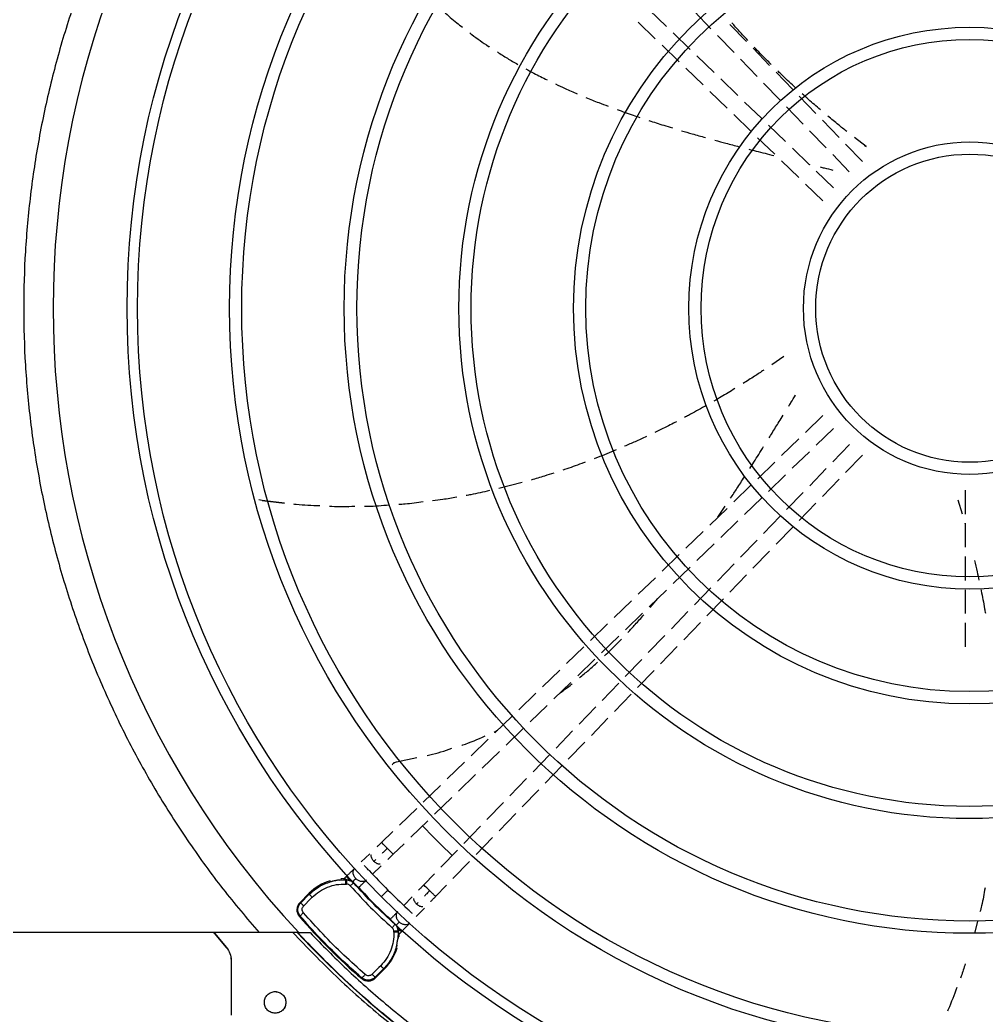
# Model space of a CAD drawing. Extents: x -24 to 296, y -58 to 147.
# Drawn here: x 45.68 to 57.15, y 28.69 to 40.51 of the extents above; entities that cross this region are included whole.
import ezdxf

# ---------------------------------------------------------------- set-up
doc = ezdxf.new("R2010")
doc.units = 0
doc.header["$MEASUREMENT"] = 0
doc.layers.get('0').update_dxf_attribs({"linetype": 'CONTINUOUS'})

msp = doc.modelspace()

# ---------------------------------------------------------------- linework, layer by layer
at = {"color": 7, "linetype": 'Continuous', "lineweight": 25}
for p, q in [((53.35606, 40.43046), (53.15152, 40.62822)), ((53.68789, 40.60745), (53.88538, 40.40319)), ((53.02049, 40.4811), (53.22433, 40.28401)), ((54.30741, 40.24991), (54.10958, 40.45451)), ((53.63914, 40.15674), (53.4355, 40.35364)), ((53.96225, 40.32369), (54.1594, 40.1198)), ((53.30441, 40.20658), (53.50867, 40.00907)), ((54.58188, 39.96605), (54.38408, 40.17062)), ((53.92162, 39.88361), (53.71788, 40.08061)), ((53.58725, 39.9331), (53.79197, 39.73515)), ((54.23559, 40.04099), (54.43313, 39.83669)), ((54.85598, 39.68256), (54.65831, 39.887)), ((54.20479, 39.60981), (54.00161, 39.80626)), ((54.50954, 39.75766), (54.70631, 39.55417)), ((53.87182, 39.65794), (54.07571, 39.4608)), ((55.13138, 39.39774), (54.93336, 39.60253)), ((54.48863, 39.33536), (54.28456, 39.53268)), ((54.78349, 39.47434), (54.98073, 39.27036)), ((54.15524, 39.3839), (54.36019, 39.18574)), ((54.77092, 39.06242), (54.56737, 39.25923)), ((55.40656, 39.11314), (55.20757, 39.31894)), ((54.43923, 39.10931), (54.64368, 38.91162)), ((55.05635, 39.19214), (55.25456, 38.98715)), ((55.72738, 39.00331), (55.58947, 39.10947)), ((55.68223, 38.82803), (55.4838, 39.03325)), ((55.70475, 39.02024), (55.7042, 39.02023)), ((55.72152, 39.00758), (55.72718, 39.00331)), ((55.72718, 39.00331), (55.72738, 39.00331)), ((55.0542, 38.78851), (54.85117, 38.98482)), ((55.33113, 38.90796), (55.52759, 38.70477)), ((54.72415, 38.83381), (54.92869, 38.63605)), ((55.04817, 38.79433), (55.05723, 38.79212)), ((55.33834, 38.51377), (55.13417, 38.71119)), ((55.00897, 38.55842), (55.2141, 38.36008)), ((54.74965, 36.51174), (54.60804, 36.41423)), ((54.88898, 36.05404), (54.88956, 36.05404)), ((55.21443, 35.80955), (55.00902, 35.61093)), ((55.13436, 35.4583), (55.33787, 35.65508)), ((54.92874, 35.53331), (54.7239, 35.33525)), ((55.52847, 35.46544), (55.33088, 35.26109)), ((54.85076, 35.18409), (55.05426, 35.38086)), ((55.4837, 35.13594), (55.68234, 35.34139)), ((54.64378, 35.25778), (54.43976, 35.06052)), ((54.56794, 34.91063), (54.77102, 35.10699)), ((55.25456, 35.18216), (55.05731, 34.97816)), ((51.64361, 35.01458), (51.36637, 34.94356)), ((54.35949, 34.9829), (54.15563, 34.78578)), ((55.20838, 34.8512), (55.40658, 35.05619)), ((54.98072, 34.89895), (54.78286, 34.69431)), ((56.90255, 34.92531), (56.90255, 34.64096)), ((48.55613, 34.80228), (48.51597, 34.81166)), ((48.55549, 34.80228), (48.51601, 34.81152)), ((48.55549, 34.80228), (48.82159, 34.76965)), ((48.55613, 34.80228), (48.55549, 34.80228)), ((48.82119, 34.771), (48.55613, 34.80228)), ((53.96827, 34.60463), (54.05517, 34.73441)), ((54.28465, 34.63672), (54.48809, 34.83342)), ((54.93276, 34.56615), (55.13138, 34.77157)), ((56.81713, 34.81192), (56.86778, 34.64199)), ((49.4706, 34.73028), (49.58046, 34.72788)), ((49.58045, 34.72734), (49.58113, 34.72734)), ((54.07569, 34.70849), (53.8718, 34.51135)), ((54.70687, 34.61573), (54.50945, 34.41154)), ((54.00172, 34.36314), (54.20528, 34.55998)), ((56.89899, 34.53163), (56.90255, 34.51886)), ((56.90255, 34.53151), (56.90255, 34.24742)), ((53.79216, 34.43435), (53.58706, 34.23603)), ((54.65855, 34.28255), (54.85641, 34.48719)), ((53.71804, 34.08885), (53.92242, 34.28647)), ((54.43288, 34.33236), (54.23521, 34.12791)), ((53.50867, 34.16023), (53.30439, 33.96271)), ((54.38381, 33.99841), (54.58138, 34.20275)), ((54.15859, 34.04867), (53.96219, 33.84555)), ((56.90255, 34.13791), (56.90255, 33.85439)), ((53.43551, 33.81567), (53.63928, 34.0127)), ((54.10946, 33.71467), (54.30662, 33.91858)), ((53.22497, 33.88592), (53.02095, 33.68865)), ((53.1521, 33.54165), (53.35564, 33.73845)), ((53.88516, 33.76588), (53.68783, 33.5618)), ((56.90255, 33.74371), (56.90255, 33.46005)), ((52.94083, 33.61118), (52.73747, 33.41455)), ((53.16224, 33.53105), (53.25443, 33.64058)), ((53.83548, 33.43131), (54.033, 33.6356)), ((52.86883, 33.26775), (53.0726, 33.46478)), ((53.61191, 33.48328), (53.41472, 33.27934)), ((52.65771, 33.33743), (52.45337, 33.13986)), ((53.56155, 33.14801), (53.75888, 33.35209)), ((56.90255, 33.34961), (56.90255, 33.06577)), ((53.33808, 33.20008), (53.1411, 32.99636)), ((52.58621, 32.99448), (52.79008, 33.1916)), ((52.3742, 33.0633), (52.17052, 32.86637)), ((53.2874, 32.86448), (53.48405, 33.06786)), ((52.30319, 32.72082), (52.507, 32.91789)), ((53.06348, 32.91608), (52.8667, 32.71257)), ((52.09096, 32.78944), (51.88654, 32.59179)), ((53.01306, 32.58075), (53.21048, 32.78493)), ((52.0199, 32.44691), (52.22333, 32.6436)), ((52.78985, 32.63309), (52.59313, 32.42963)), ((51.80761, 32.51547), (51.60407, 32.31866)), ((52.73946, 32.29778), (52.93649, 32.50155)), ((51.73689, 32.17326), (51.94089, 32.37051)), ((52.517, 32.3509), (52.31966, 32.1468)), ((51.52482, 32.24203), (51.32054, 32.04451)), ((52.46494, 32.01386), (52.66181, 32.21747)), ((51.31201, 32.05383), (51.35104, 32.074)), ((51.45344, 31.89919), (51.65719, 32.0962)), ((52.24248, 32.06698), (52.04609, 31.86387)), ((51.24093, 31.96754), (51.03756, 31.7709)), ((52.1916, 31.73117), (52.38876, 31.93508)), ((51.17073, 31.62584), (51.37448, 31.82284)), ((51.9697, 31.78487), (51.77256, 31.58098)), ((50.15167, 31.7001), (50.1522, 31.7001)), ((50.1522, 31.7001), (50.39185, 31.74978)), ((50.95822, 31.69418), (50.75431, 31.49702)), ((50.88703, 31.35153), (51.09153, 31.54926)), ((51.91677, 31.44693), (52.11466, 31.65159)), ((51.69573, 31.50152), (51.49875, 31.29779)), ((50.67485, 31.42019), (50.47036, 31.22247)), ((51.64381, 31.16462), (51.84048, 31.36803)), ((50.60476, 31.0786), (50.8081, 31.27521)), ((51.42205, 31.21847), (51.22529, 31.01497)), ((50.39192, 31.14662), (50.1871, 30.94858)), ((51.36913, 30.88054), (51.56716, 31.08535)), ((50.32182, 30.80502), (50.52505, 31.00152)), ((50.10867, 30.87275), (49.97506, 30.74356)), ((51.14856, 30.93562), (50.95108, 30.73138)), ((50.1119, 30.60204), (50.24168, 30.72753)), ((51.09596, 30.59802), (51.29251, 30.8013)), ((49.8356, 30.60902), (49.73425, 30.51143)), ((50.87492, 30.65261), (50.67701, 30.44793)), ((50.82234, 30.31504), (51.01922, 30.51865)), ((49.8671, 30.36608), (49.96953, 30.46471)), ((50.6013, 30.36962), (50.47497, 30.23897)), ((49.47175, 30.29695), (49.55203, 30.29984)), ((49.55554, 30.33909), (49.52376, 30.30837)), ((49.55044, 30.24965), (49.55988, 30.24934)), ((49.55203, 30.29984), (49.55208, 30.30568)), ((49.56132, 30.29954), (49.55203, 30.29984)), ((49.55208, 30.30568), (49.56133, 30.30499)), ((49.56133, 30.30499), (49.56132, 30.29954)), ((49.56132, 30.29954), (49.60645, 30.28896)), ((49.56133, 30.30499), (49.59569, 30.29768)), ((49.64556, 30.26418), (49.63264, 30.27652)), ((49.64554, 30.26011), (49.64556, 30.26418)), ((49.00381, 30.02744), (49.1154, 30.13903)), ((49.1157, 30.12719), (49.01544, 30.02701)), ((49.1154, 30.13903), (49.11569, 30.12719)), ((50.61644, 30.10209), (50.74476, 30.2348)), ((49.01544, 30.02701), (49.00381, 30.02744)), ((49.04998, 29.99015), (49.13168, 30.07176)), ((49.13168, 30.07176), (49.15176, 30.09185)), ((50.33747, 30.0971), (50.23824, 29.99492)), ((50.3836, 29.86204), (50.48269, 29.96408)), ((48.99769, 29.86711), (49.00968, 29.86658)), ((50.1361, 29.77363), (50.13222, 29.77344)), ((50.14845, 29.76071), (50.1361, 29.77363)), ((57.04947, 29.80652), (57.01277, 29.66424)), ((48.52027, 29.67323), (45.20067, 29.67323)), ((47.98926, 29.6661), (48.13184, 29.49715)), ((47.99004, 29.6661), (47.98926, 29.6661)), ((47.99004, 29.6661), (48.13262, 29.49715)), ((48.99096, 29.67323), (48.52027, 29.67323)), ((48.99096, 29.67323), (49.12561, 29.67323)), ((50.12186, 29.67821), (50.12157, 29.68765)), ((50.16107, 29.73433), (50.17164, 29.68921)), ((50.17194, 29.67994), (50.16906, 29.59964)), ((50.16959, 29.72378), (50.17686, 29.68947)), ((50.17686, 29.68947), (50.17164, 29.68921)), ((50.17164, 29.68921), (50.17194, 29.67994)), ((50.17753, 29.68023), (50.17194, 29.67994)), ((50.17753, 29.68023), (50.17686, 29.68947)), ((50.18012, 29.65209), (50.21076, 29.68378)), ((48.13184, 29.49715), (48.13262, 29.49715)), ((48.18899, 29.34311), (48.18899, 28.6935)), ((48.18899, 29.34311), (48.18977, 29.34311)), ((48.18977, 29.34311), (48.18977, 28.6935)), ((49.94399, 29.25944), (49.86238, 29.17775)), ((50.01061, 29.24381), (49.89902, 29.13222)), ((49.99929, 29.24359), (49.89912, 29.14334)), ((49.96408, 29.27953), (49.94399, 29.25944)), ((50.01061, 29.24381), (49.99929, 29.24359)), ((49.73869, 29.1261), (49.73869, 29.13757)), ((49.89902, 29.13222), (49.89912, 29.14334)), ((48.18977, 28.6935), (48.18899, 28.6935))]:
    msp.add_line(p, q, dxfattribs=at)
at = {"color": 8, "linetype": 'Continuous', "lineweight": 25}
for p, q in [((49.00968, 29.86658), (48.99181, 29.89813)), ((49.76917, 29.12013), (49.73869, 29.13757))]:
    msp.add_line(p, q, dxfattribs=at)
at = {"color": 8, "linetype": 'Continuous', "lineweight": 25, "flags": 128}
for points in [[(50.0437, 30.6728), (50.0175, 30.69988), (49.99526, 30.72283), (49.98035, 30.73817), (49.97506, 30.74356), (49.97506, 30.74356)], [(50.1119, 30.60204), (50.1119, 30.60204), (50.10677, 30.60743), (50.09201, 30.62277), (50.06986, 30.64572), (50.0437, 30.6728)]]:
    msp.add_lwpolyline(points, dxfattribs=at)
for centre, radius in [((56.9509, 37.08527), 9.99706), ((56.9509, 37.08465), 9.87436), ((56.9509, 37.08527), 8.78089), ((56.9509, 37.08465), 8.63615), ((56.9509, 37.08465), 7.41998), ((56.95709, 37.08475), 7.27453), ((56.9509, 37.08465), 6.05846), ((56.9509, 37.08465), 5.9131), ((56.9509, 37.08465), 4.69694), ((56.9509, 37.08465), 4.55158), ((56.95709, 37.08465), 3.33542), ((56.95709, 37.08475), 3.18997), ((56.95709, 37.08465), 1.9739), ((56.95709, 37.08475), 1.82845)]:
    msp.add_circle(centre, radius)
at = {"color": 7, "linetype": 'Continuous', "lineweight": 25}
for centre, radius, start, end in [((56.95627, 37.08465), 10.88004, 137.062968, 222.937036), ((56.94952, 37.08335), 8.93517, 223.436613, 226.62464), ((56.95619, 37.08369), 9.76635, 223.11767, 225.000016), ((54.21387, 34.34227), 6.1186, 222.506594, 227.494873), ((56.9558, 37.08322), 9.76574, 224.999711, 226.882175), ((54.21403, 34.34244), 6.87305, 220.627733, 229.372173), ((56.95604, 37.08461), 10.8921, 222.877714, 262.047685)]:
    msp.add_arc(centre, radius, start, end, dxfattribs=at)
at = {"color": 8, "linetype": 'Continuous', "lineweight": 25}
for centre, radius, start, end in [((43.01721, 22.43123), 10.79717, 45.790223, 46.313352), ((45.69427, 25.07619), 6.45202, 45.572072, 46.081779)]:
    msp.add_arc(centre, radius, start, end, dxfattribs=at)
at = {"color": 7, "linetype": 'Continuous', "lineweight": 25}
for centre, major_axis, ratio, start_param, end_param in [((49.53271, 29.72066), (0.01095, 0.5912), 0.99873353, 0.30576453, 0.80328617), ((49.53271, 29.72066), (0.01095, 0.5912), 0.99873353, 0.02743731, 0.08783241), ((49.08747, 29.94396), (0.11816, -0.00449), 0.99887068, 2.39471439, 3.88810276), ((49.59225, 29.66112), (0.5912, 0.01098), 0.99873841, 6.20038528, 6.255253), ((49.59225, 29.66112), (0.5912, 0.01098), 0.99873841, 5.4798419, 5.9722231), ((49.81555, 29.21588), (-0.00447, 0.11816), 0.99886587, 2.39523002, 3.88862108)]:
    msp.add_ellipse(centre, major_axis=major_axis, ratio=ratio, start_param=start_param, end_param=end_param, dxfattribs=at)
for points, knots in [([(49.12561, 29.67323), (49.26814, 29.5275), (49.55529, 29.23391), (50.02014, 28.82273), (50.51272, 28.4322), (51.03399, 28.06741), (51.58201, 27.73023), (52.15474, 27.42362), (52.74954, 27.1501), (53.36303, 26.91205), (53.9922, 26.71121), (54.63372, 26.549), (55.28398, 26.42645), (55.93927, 26.34414), (56.59598, 26.30218), (57.25067, 26.30026), (57.89923, 26.33765), (58.53823, 26.41313), (59.16451, 26.52507), (59.77584, 26.67179), (60.36975, 26.85127), (60.94704, 27.06239), (61.51144, 27.30589), (62.06615, 27.58379), (62.611, 27.89745), (63.14281, 28.24666), (63.65879, 28.63109), (64.15553, 29.04975), (64.62969, 29.50117), (65.0778, 29.98307), (65.49715, 30.4933), (65.88518, 31.0293), (66.2396, 31.58809), (66.55849, 32.16644), (66.84043, 32.76104), (67.08441, 33.36857), (67.2896, 33.98495), (67.45587, 34.60654), (67.58356, 35.2298), (67.67341, 35.85204), (67.72638, 36.47021), (67.74381, 37.08465), (67.72638, 37.69909), (67.67341, 38.31725), (67.58356, 38.93949), (67.45588, 39.56275), (67.2896, 40.18435), (67.08441, 40.80073), (66.84043, 41.40825), (66.5585, 42.00285), (66.2396, 42.58121), (65.88518, 43.14), (65.49715, 43.67599), (65.07781, 44.18622), (64.6297, 44.66812), (64.15554, 45.11955), (63.6588, 45.53821), (63.14282, 45.92265), (62.61101, 46.27184), (62.06617, 46.58551), (61.51145, 46.86342), (60.94705, 47.10692), (60.36976, 47.31803), (59.77585, 47.49751), (59.16453, 47.64423), (58.53824, 47.75618), (57.89923, 47.83165), (57.25068, 47.86905), (56.596, 47.86713), (55.93929, 47.82517), (55.28399, 47.74286), (54.63373, 47.62031), (53.99221, 47.4581), (53.36305, 47.25726), (52.74956, 47.01922), (52.15475, 46.74569), (51.58202, 46.43908), (51.034, 46.1019), (50.51273, 45.73712), (50.02015, 45.34658), (49.55529, 44.93541), (49.26814, 44.64181), (49.12561, 44.49608)], [0, 0, 0, 0, 0.01189592, 0.02396584, 0.03619649, 0.04857359, 0.06108194, 0.07373471, 0.0864717, 0.09927432, 0.11212355, 0.12500004, 0.13787625, 0.15072533, 0.16352795, 0.17626509, 0.18891813, 0.20142621, 0.21380317, 0.22603385, 0.23810393, 0.25000004, 0.2618959, 0.27396585, 0.28619652, 0.29857361, 0.31108196, 0.32373474, 0.33647171, 0.34927432, 0.36212355, 0.37500004, 0.38787624, 0.40072531, 0.41352793, 0.42626506, 0.4389181, 0.45142619, 0.46380314, 0.47603381, 0.48810388, 0.50000001, 0.51189586, 0.52396581, 0.53619649, 0.54857357, 0.56108191, 0.57373469, 0.58647168, 0.59927428, 0.6121235, 0.62499999, 0.63787621, 0.65072529, 0.66352791, 0.67626502, 0.68891805, 0.70142614, 0.71380312, 0.72603376, 0.73810387, 0.74999998, 0.76189582, 0.77396578, 0.78619645, 0.79857355, 0.81108188, 0.82373468, 0.83647168, 0.84927427, 0.86212351, 0.87499998, 0.88787621, 0.90072531, 0.91352792, 0.92626504, 0.93891808, 0.95142617, 0.96380314, 0.97603381, 0.98810396, 1, 1, 1, 1]), ([(48.52027, 44.49608), (48.37476, 44.32461), (48.08373, 43.98167), (47.68736, 43.4352), (47.32224, 42.86773), (46.99247, 42.27888), (46.69849, 41.67141), (46.44156, 41.04735), (46.22257, 40.40899), (46.0423, 39.75864), (45.90142, 39.09863), (45.80042, 38.43136), (45.73967, 37.75922), (45.7194, 37.08465), (45.73967, 36.41008), (45.80042, 35.73795), (45.90142, 35.07067), (46.0423, 34.41067), (46.22257, 33.76031), (46.44156, 33.12196), (46.69849, 32.4979), (46.99247, 31.89043), (47.32224, 31.30158), (47.68736, 30.73411), (48.08373, 30.18764), (48.37476, 29.8447), (48.52027, 29.67323)], [0, 0, 0, 0, 0.04166667, 0.08333333, 0.125, 0.16666666, 0.20833334, 0.25000002, 0.29166668, 0.33333335, 0.375, 0.41666669, 0.45833337, 0.49999998, 0.54166666, 0.58333334, 0.62500004, 0.66666665, 0.70833332, 0.75000002, 0.7916667, 0.83333334, 0.87500001, 0.91666668, 0.95833336, 1, 1, 1, 1]), ([(50.7136, 40.60539), (50.76449, 40.5601), (50.83645, 40.49605), (50.91292, 40.4373), (50.93531, 40.4201)], [0, 0, 0, 0, 0.70723301, 1, 1, 1, 1]), ([(54.32347, 40.26324), (54.28943, 40.29945), (54.22555, 40.36738), (54.16222, 40.43967), (54.13265, 40.47342)], [0, 0, 0, 0, 0.53304752, 1, 1, 1, 1]), ([(51.02247, 40.35216), (51.03062, 40.34578), (51.1023, 40.28971), (51.18024, 40.23437), (51.25203, 40.18877), (51.25568, 40.18646)], [0, 0, 0, 0, 0.10855999, 0.95473773, 1, 1, 1, 1]), ([(54.5987, 39.9799), (54.57963, 39.99853), (54.51344, 40.06319), (54.44643, 40.13324), (54.39872, 40.18312)], [0, 0, 0, 0, 0.28801389, 1, 1, 1, 1]), ([(51.34944, 40.12679), (51.38881, 40.1012), (51.46781, 40.04984), (51.54968, 40.00317), (51.59076, 39.97975)], [0, 0, 0, 0, 0.49831673, 1, 1, 1, 1]), ([(51.68799, 39.92578), (51.71953, 39.90839), (51.80238, 39.86271), (51.88721, 39.8208), (51.93975, 39.79484)], [0, 0, 0, 0, 0.38063605, 1, 1, 1, 1]), ([(54.88458, 39.70626), (54.88058, 39.70987), (54.82444, 39.76058), (54.75539, 39.82557), (54.68972, 39.89034), (54.67764, 39.90226)], [0, 0, 0, 0, 0.05896179, 0.82678494, 1, 1, 1, 1]), ([(52.03817, 39.74778), (52.07644, 39.72953), (52.16214, 39.68865), (52.24947, 39.65137), (52.29779, 39.63074)], [0, 0, 0, 0, 0.44658647, 1, 1, 1, 1]), ([(52.39975, 39.58774), (52.45108, 39.56651), (52.53906, 39.53013), (52.62822, 39.49682), (52.66535, 39.48294)], [0, 0, 0, 0, 0.58350666, 1, 1, 1, 1]), ([(55.18485, 39.44019), (55.13745, 39.48065), (55.06596, 39.54167), (54.99268, 39.60838), (54.968, 39.63085)], [0, 0, 0, 0, 0.6631535, 1, 1, 1, 1]), ([(52.77039, 39.44351), (52.83449, 39.42028), (52.92461, 39.38761), (53.01554, 39.35733), (53.04181, 39.34858)], [0, 0, 0, 0, 0.71116452, 1, 1, 1, 1]), ([(55.49917, 39.18093), (55.46533, 39.20771), (55.39074, 39.26673), (55.31393, 39.3312), (55.27197, 39.36643)], [0, 0, 0, 0, 0.45365536, 1, 1, 1, 1]), ([(53.14921, 39.31264), (53.20726, 39.29381), (53.29983, 39.26378), (53.39296, 39.23562), (53.4277, 39.22512)], [0, 0, 0, 0, 0.62701032, 1, 1, 1, 1]), ([(53.53579, 39.19236), (53.57821, 39.17981), (53.67263, 39.15189), (53.76743, 39.12534), (53.81965, 39.11071)], [0, 0, 0, 0, 0.4492195, 1, 1, 1, 1]), ([(53.93057, 39.07998), (53.97465, 39.06787), (54.07145, 39.04128), (54.16857, 39.01587), (54.22145, 39.00203)], [0, 0, 0, 0, 0.45544393, 1, 1, 1, 1]), ([(55.70475, 39.02023), (55.70526, 39.01985), (55.70632, 39.01906), (55.71015, 39.01616), (55.71544, 39.01217), (55.71949, 39.00911), (55.72152, 39.00758)], [0, 0, 0, 0, 0.2360288, 0.48492993, 0.74046576, 1, 1, 1, 1]), ([(54.3356, 38.97229), (54.364, 38.96495), (54.46291, 38.93939), (54.56201, 38.91454), (54.63266, 38.89682)], [0, 0, 0, 0, 0.28717143, 1, 1, 1, 1]), ([(55.18019, 38.76214), (55.19681, 38.7581), (55.24763, 38.74572), (55.29841, 38.73337), (55.33259, 38.72506)], [0, 0, 0, 0, 0.32699072, 1, 1, 1, 1]), ([(54.51211, 36.35003), (54.47575, 36.32571), (54.39654, 36.27273), (54.31145, 36.21934), (54.26542, 36.19046)], [0, 0, 0, 0, 0.4590241, 1, 1, 1, 1]), ([(54.16907, 36.13054), (54.11546, 36.09752), (54.03511, 36.04804), (53.94877, 35.99862), (53.92003, 35.98218)], [0, 0, 0, 0, 0.66716669, 1, 1, 1, 1]), ([(54.80843, 35.92254), (54.817, 35.93643), (54.84407, 35.98028), (54.87109, 36.0241), (54.88956, 36.05404)], [0, 0, 0, 0, 0.31677713, 1, 1, 1, 1]), ([(53.82395, 35.92675), (53.81862, 35.92367), (53.75248, 35.88547), (53.66877, 35.83941), (53.58699, 35.7969), (53.57198, 35.7891)], [0, 0, 0, 0, 0.06673795, 0.82860265, 1, 1, 1, 1]), ([(54.57467, 35.5453), (54.58676, 35.56467), (54.62693, 35.62903), (54.68247, 35.71868), (54.72592, 35.78899), (54.74148, 35.81416)], [0, 0, 0, 0, 0.21657344, 0.71952385, 1, 1, 1, 1]), ([(53.47411, 35.73805), (53.45039, 35.72558), (53.3685, 35.68251), (53.28121, 35.64035), (53.21921, 35.6104)], [0, 0, 0, 0, 0.28962741, 1, 1, 1, 1]), ([(53.11908, 35.56315), (53.07426, 35.54198), (52.98987, 35.50212), (52.90149, 35.46414), (52.86006, 35.44634)], [0, 0, 0, 0, 0.53117169, 1, 1, 1, 1]), ([(54.34637, 35.18242), (54.36211, 35.20712), (54.41712, 35.29347), (54.47151, 35.38023), (54.51034, 35.44218)], [0, 0, 0, 0, 0.28603904, 1, 1, 1, 1]), ([(52.76007, 35.40294), (52.68611, 35.37199), (52.59922, 35.33562), (52.51005, 35.30198), (52.49678, 35.29697)], [0, 0, 0, 0, 0.85117589, 1, 1, 1, 1]), ([(52.3935, 35.2578), (52.3792, 35.25236), (52.29793, 35.22142), (52.20884, 35.18952), (52.1335, 35.16509), (52.12671, 35.16289)], [0, 0, 0, 0, 0.16266608, 0.92447643, 1, 1, 1, 1]), ([(52.02107, 35.12853), (51.98428, 35.11632), (51.8943, 35.08645), (51.80307, 35.06061), (51.74915, 35.04533)], [0, 0, 0, 0, 0.40887519, 1, 1, 1, 1]), ([(54.11857, 34.83022), (54.14375, 34.86847), (54.19898, 34.95233), (54.25319, 35.03686), (54.28267, 35.08284)], [0, 0, 0, 0, 0.45598561, 1, 1, 1, 1]), ([(51.2572, 34.91919), (51.18318, 34.90193), (51.09033, 34.88027), (50.99652, 34.86436), (50.97748, 34.86113)], [0, 0, 0, 0, 0.79707561, 1, 1, 1, 1]), ([(49.24134, 34.73828), (49.14736, 34.74119), (49.0442, 34.74438), (48.94238, 34.75667), (48.93331, 34.75777)], [0, 0, 0, 0, 0.91094237, 1, 1, 1, 1]), ([(50.06514, 34.74681), (49.98003, 34.73932), (49.88187, 34.73067), (49.78375, 34.73086), (49.77072, 34.73089)], [0, 0, 0, 0, 0.86718784, 1, 1, 1, 1]), ([(50.46866, 34.78473), (50.39737, 34.77443), (50.30095, 34.76049), (50.20398, 34.75523), (50.17871, 34.75386)], [0, 0, 0, 0, 0.73941863, 1, 1, 1, 1]), ([(50.86678, 34.84188), (50.81205, 34.83154), (50.71707, 34.8136), (50.62121, 34.80293), (50.58058, 34.79841)], [0, 0, 0, 0, 0.57618242, 1, 1, 1, 1]), ([(49.65593, 34.73066), (49.56456, 34.72797), (49.46514, 34.72505), (49.36638, 34.73101), (49.35839, 34.73149)], [0, 0, 0, 0, 0.91908325, 1, 1, 1, 1]), ([(57.01277, 34.09135), (57.0237, 34.04623), (57.04221, 33.96986), (57.05911, 33.88878), (57.06603, 33.8556)], [0, 0, 0, 0, 0.59075464, 1, 1, 1, 1]), ([(57.08946, 33.74553), (57.0905, 33.74064), (57.10622, 33.66696), (57.12411, 33.5736), (57.13943, 33.48201), (57.14232, 33.46472)], [0, 0, 0, 0, 0.05447578, 0.82148954, 1, 1, 1, 1]), ([(52.89853, 33.23694), (52.92777, 33.26775), (52.99278, 33.33624), (53.05488, 33.40738), (53.08904, 33.44651)], [0, 0, 0, 0, 0.44988429, 1, 1, 1, 1]), ([(52.61999, 32.95796), (52.64668, 32.98295), (52.71573, 33.04762), (52.78181, 33.11534), (52.82235, 33.15688)], [0, 0, 0, 0, 0.38645719, 1, 1, 1, 1]), ([(52.32435, 32.69839), (52.36121, 32.7282), (52.4347, 32.78764), (52.50461, 32.85127), (52.53946, 32.88299)], [0, 0, 0, 0, 0.50149322, 1, 1, 1, 1]), ([(52.09552, 32.52003), (52.14101, 32.55245), (52.18948, 32.58699), (52.23532, 32.62493), (52.23815, 32.62727)], [0, 0, 0, 0, 0.93838513, 1, 1, 1, 1]), ([(50.92575, 31.89685), (50.92979, 31.89806), (51.0253, 31.92683), (51.1165, 31.96869), (51.20385, 32.00879)], [0, 0, 0, 0, 0.04234426, 1, 1, 1, 1]), ([(50.51414, 31.77513), (50.52498, 31.77732), (50.62559, 31.79767), (50.72316, 31.83156), (50.81022, 31.86181)], [0, 0, 0, 0, 0.10772802, 1, 1, 1, 1]), ([(50.09901, 31.66323), (50.10131, 31.66796), (50.10718, 31.68007), (50.12623, 31.69396), (50.14287, 31.69798), (50.15167, 31.7001)], [0, 0, 0, 0, 0.23203407, 0.59403736, 1, 1, 1, 1]), ([(50.09932, 31.66285), (50.10168, 31.66773), (50.10762, 31.67998), (50.12678, 31.69397), (50.14341, 31.69798), (50.1522, 31.7001)], [0, 0, 0, 0, 0.23772016, 0.59707421, 1, 1, 1, 1]), ([(49.97506, 30.74356), (49.96503, 30.73386), (49.94575, 30.71522), (49.92804, 30.69812), (49.91954, 30.68992)], [0, 0, 0, 0, 0.52082038, 1, 1, 1, 1]), ([(50.0437, 30.6728), (50.03156, 30.66106), (50.00988, 30.64011), (49.9891, 30.62004), (49.97996, 30.6112)], [0, 0, 0, 0, 0.56005027, 1, 1, 1, 1]), ([(50.05039, 30.54262), (50.05159, 30.54378), (50.06105, 30.55291), (50.08209, 30.57323), (50.10196, 30.59244), (50.1119, 30.60204)], [0, 0, 0, 0, 0.06782543, 0.53375694, 1, 1, 1, 1]), ([(49.65877, 30.43875), (49.65229, 30.43251), (49.63935, 30.42004), (49.61383, 30.39541), (49.58552, 30.36808), (49.56551, 30.34873), (49.55549, 30.33905)], [0, 0, 0, 0, 0.25012582, 0.50004049, 0.74993816, 1, 1, 1, 1]), ([(49.79878, 30.43658), (49.79292, 30.44327), (49.78269, 30.45495), (49.77431, 30.46498), (49.77073, 30.46926)], [0, 0, 0, 0, 0.57248786, 1, 1, 1, 1]), ([(49.82723, 30.4084), (49.82348, 30.41207), (49.81478, 30.42056), (49.80458, 30.43078), (49.79878, 30.43658)], [0, 0, 0, 0, 0.43217551, 1, 1, 1, 1]), ([(49.11569, 30.12719), (49.1577, 30.16358), (49.23978, 30.2347), (49.34325, 30.26747), (49.39377, 30.28347)], [0, 0, 0, 0, 0.51171491, 1, 1, 1, 1]), ([(49.15176, 30.09185), (49.17927, 30.11633), (49.23429, 30.16529), (49.33353, 30.21514), (49.44, 30.24671), (49.51363, 30.24867), (49.55044, 30.24965)], [0, 0, 0, 0, 0.25000105, 0.50000121, 0.74999986, 1, 1, 1, 1]), ([(49.36862, 30.27899), (49.36942, 30.27893), (49.37103, 30.27881), (49.3802, 30.28062), (49.38922, 30.28252), (49.39377, 30.28347)], [0, 0, 0, 0, 0.33193425, 0.66326494, 1, 1, 1, 1]), ([(49.47175, 30.29695), (49.46549, 30.29587), (49.45286, 30.29368), (49.43805, 30.29073), (49.42976, 30.28935), (49.42622, 30.28876), (49.41961, 30.2877), (49.40772, 30.28596), (49.39919, 30.28443), (49.39377, 30.28347)], [0, 0, 0, 0, 0.25660518, 0.51806655, 0.5332425, 0.55988111, 0.64746674, 0.77621648, 1, 1, 1, 1]), ([(49.47175, 30.29695), (49.47689, 30.29764), (49.48638, 30.29892), (49.49576, 30.30032), (49.49661, 30.30094), (49.49705, 30.30126)], [0, 0, 0, 0, 0.36680927, 0.676056, 1, 1, 1, 1]), ([(49.55208, 30.30568), (49.54401, 30.30629), (49.53252, 30.30715), (49.52573, 30.3081), (49.52384, 30.30865), (49.52461, 30.30897), (49.52477, 30.30904)], [0, 0, 0, 0, 0.51293538, 0.72977065, 0.94135023, 1, 1, 1, 1]), ([(49.55044, 30.24965), (49.55066, 30.25623), (49.55109, 30.26939), (49.5516, 30.28541), (49.55195, 30.2968), (49.552, 30.29883), (49.55203, 30.29984)], [0, 0, 0, 0, 0.25000075, 0.49999682, 0.75000266, 1, 1, 1, 1]), ([(49.55988, 30.24934), (49.56008, 30.25592), (49.56049, 30.26908), (49.56096, 30.2851), (49.56128, 30.2965), (49.56131, 30.29853), (49.56132, 30.29954)], [0, 0, 0, 0, 0.24999942, 0.499994, 0.74999548, 1, 1, 1, 1]), ([(49.60266, 30.22927), (49.59981, 30.23212), (49.59409, 30.23786), (49.58345, 30.24395), (49.57197, 30.24824), (49.56389, 30.24898), (49.55988, 30.24934)], [0, 0, 0, 0, 0.24877774, 0.50057364, 0.7521473, 1, 1, 1, 1]), ([(49.63264, 30.27652), (49.62712, 30.28069), (49.61534, 30.28958), (49.6025, 30.29487), (49.59569, 30.29768)], [0, 0, 0, 0, 0.46911619, 1, 1, 1, 1]), ([(49.64554, 30.26011), (49.64443, 30.25999), (49.64214, 30.25974), (49.63201, 30.25306), (49.61827, 30.24257), (49.60775, 30.23361), (49.60266, 30.22927)], [0, 0, 0, 0, 0.24184858, 0.49997479, 0.75811382, 1, 1, 1, 1]), ([(49.66997, 30.31255), (49.66419, 30.30697), (49.65382, 30.29699), (49.63913, 30.28279), (49.63264, 30.27652)], [0, 0, 0, 0, 0.55831737, 1, 1, 1, 1]), ([(50.13222, 29.77344), (50.0475, 29.85092), (49.87806, 30.00589), (49.72305, 30.17537), (49.64554, 30.26011)], [0, 0, 0, 0, 0.49999938, 1, 1, 1, 1]), ([(49.64556, 30.26418), (49.65092, 30.25828), (49.6617, 30.24645), (49.67602, 30.23128), (49.68812, 30.21886), (49.69643, 30.2108), (49.70108, 30.20673), (49.70128, 30.20712), (49.70137, 30.20727)], [0, 0, 0, 0, 0.18087626, 0.36307985, 0.54051449, 0.72811583, 0.89029815, 1, 1, 1, 1]), ([(49.70023, 30.20517), (49.70951, 30.21414), (49.72806, 30.23207), (49.75399, 30.25711), (49.77734, 30.27964), (49.78931, 30.29117), (49.79529, 30.29694)], [0, 0, 0, 0, 0.25013792, 0.50015327, 0.74999353, 1, 1, 1, 1]), ([(49.1157, 30.12718), (49.11641, 30.12656), (49.11782, 30.12532), (49.12602, 30.11734), (49.13757, 30.10597), (49.14703, 30.09656), (49.15176, 30.09185)], [0, 0, 0, 0, 0.24999527, 0.49999701, 0.75000345, 1, 1, 1, 1]), ([(49.60266, 30.22927), (49.68206, 30.14237), (49.84086, 29.96857), (50.01462, 29.80981), (50.1015, 29.73043)], [0, 0, 0, 0, 0.50000087, 1, 1, 1, 1]), ([(49.9724, 30.09989), (49.97272, 30.1002), (49.97346, 30.10091), (49.97936, 30.10677), (49.98841, 30.11579), (49.99944, 30.12681), (50.01228, 30.13964), (50.02497, 30.15235), (50.03566, 30.16305), (50.04411, 30.17153), (50.04945, 30.1769), (50.05007, 30.17755), (50.05035, 30.17784)], [0, 0, 0, 0, 0.09142796, 0.20730221, 0.29898218, 0.40002168, 0.50631239, 0.6122537, 0.71235431, 0.80274967, 0.91261822, 1, 1, 1, 1]), ([(50.47497, 30.23897), (50.46537, 30.22905), (50.44619, 30.20921), (50.42545, 30.18778), (50.41592, 30.17795), (50.41433, 30.17631)], [0, 0, 0, 0, 0.45479462, 0.90914447, 1, 1, 1, 1]), ([(50.54594, 30.17055), (50.53421, 30.15841), (50.51325, 30.13674), (50.49316, 30.11598), (50.48432, 30.10685)], [0, 0, 0, 0, 0.5600547, 1, 1, 1, 1]), ([(57.13842, 30.20258), (57.12626, 30.13209), (57.10972, 30.03629), (57.08478, 29.94264), (57.07819, 29.9179)], [0, 0, 0, 0, 0.73577068, 1, 1, 1, 1]), ([(48.99181, 29.89813), (48.99006, 29.90099), (48.98106, 29.91575), (48.97935, 29.94917), (48.98748, 29.99237), (49.00614, 30.01549), (49.01544, 30.02701)], [0, 0, 0, 0, 0.07173689, 0.37086205, 0.68626492, 1, 1, 1, 1]), ([(49.01544, 30.02701), (49.01597, 30.02621), (49.01702, 30.02461), (49.02475, 30.01616), (49.03594, 30.00442), (49.0453, 29.99491), (49.04998, 29.99015)], [0, 0, 0, 0, 0.24999821, 0.49999027, 0.74999325, 1, 1, 1, 1]), ([(50.55941, 30.04315), (50.55978, 30.04354), (50.56817, 30.0522), (50.5877, 30.07237), (50.60689, 30.09221), (50.61648, 30.10214)], [0, 0, 0, 0, 0.02260027, 0.51113865, 1, 1, 1, 1]), ([(49.00968, 29.86658), (49.00985, 29.8679), (49.0102, 29.87065), (49.01843, 29.88094), (49.03129, 29.89433), (49.04205, 29.90406), (49.04725, 29.90875)], [0, 0, 0, 0, 0.2412465, 0.5000541, 0.75883227, 1, 1, 1, 1]), ([(49.04725, 29.90875), (49.04298, 29.91492), (49.03448, 29.92723), (49.0311, 29.95005), (49.03597, 29.97124), (49.04411, 29.9841), (49.04931, 29.98945), (49.04998, 29.99015)], [0, 0, 0, 0, 0.25091724, 0.5005218, 0.74979909, 0.96750876, 1, 1, 1, 1]), ([(49.78099, 29.175), (49.69536, 29.25137), (49.52349, 29.40464), (49.27734, 29.65081), (49.12382, 29.8229), (49.04725, 29.90875)], [0, 0, 0, 0, 0.33231681, 0.66694549, 1, 1, 1, 1]), ([(50.16911, 29.92373), (50.1633, 29.91774), (50.15167, 29.90576), (50.12901, 29.88238), (50.10387, 29.85641), (50.08589, 29.83782), (50.0769, 29.82853)], [0, 0, 0, 0, 0.25011658, 0.4999956, 0.74997875, 1, 1, 1, 1]), ([(50.30911, 29.92624), (50.3033, 29.93205), (50.29308, 29.94226), (50.28458, 29.95097), (50.28091, 29.95472)], [0, 0, 0, 0, 0.56905431, 1, 1, 1, 1]), ([(50.34177, 29.89822), (50.33747, 29.90181), (50.32746, 29.91017), (50.31578, 29.92041), (50.30911, 29.92624)], [0, 0, 0, 0, 0.42974965, 1, 1, 1, 1]), ([(49.73869, 29.13757), (49.65344, 29.21368), (49.48279, 29.36606), (49.23825, 29.6106), (49.08583, 29.7813), (49.00968, 29.86658)], [0, 0, 0, 0, 0.33313478, 0.66686602, 1, 1, 1, 1]), ([(50.07899, 29.82967), (50.07884, 29.82957), (50.07847, 29.82934), (50.08251, 29.82474), (50.0905, 29.81648), (50.10288, 29.8044), (50.11837, 29.78978), (50.13021, 29.779), (50.1361, 29.77363)], [0, 0, 0, 0, 0.11177582, 0.27357511, 0.45080048, 0.63777936, 0.8195625, 1, 1, 1, 1]), ([(50.1015, 29.73043), (50.10584, 29.73552), (50.11479, 29.74604), (50.12526, 29.75981), (50.13189, 29.76998), (50.13211, 29.77231), (50.13222, 29.77344)], [0, 0, 0, 0, 0.24188032, 0.50002498, 0.75815476, 1, 1, 1, 1]), ([(50.18455, 29.79797), (50.17895, 29.7922), (50.16893, 29.78187), (50.15473, 29.76719), (50.14845, 29.76071)], [0, 0, 0, 0, 0.55832877, 1, 1, 1, 1]), ([(50.21076, 29.68378), (50.22042, 29.69377), (50.23974, 29.71374), (50.26703, 29.74193), (50.29162, 29.76732), (50.30409, 29.78016), (50.31032, 29.78658)], [0, 0, 0, 0, 0.25017771, 0.50011676, 0.74999395, 1, 1, 1, 1]), ([(47.98926, 29.6661), (47.98827, 29.66715), (47.98629, 29.66926), (47.98253, 29.67149), (47.97843, 29.67296), (47.97554, 29.67314), (47.9741, 29.67323)], [0, 0, 0, 0, 0.24998025, 0.49998427, 0.74999678, 1, 1, 1, 1]), ([(47.97488, 29.67323), (47.97632, 29.67314), (47.97921, 29.67296), (47.98331, 29.67149), (47.98707, 29.66926), (47.98905, 29.66715), (47.99004, 29.6661)], [0, 0, 0, 0, 0.25000322, 0.50001573, 0.75001975, 1, 1, 1, 1]), ([(48.92303, 29.67323), (49.09089, 29.49826), (49.42661, 29.14832), (49.97304, 28.66735), (50.54783, 28.2213), (51.15166, 27.81514), (51.78099, 27.44984), (52.43328, 27.12733), (53.10553, 26.84865), (53.79496, 26.61623), (54.49782, 26.42674), (54.97502, 26.34041), (55.21361, 26.29725)], [0, 0, 0, 0, 0.10000002, 0.20000004, 0.29999995, 0.40000005, 0.50000004, 0.60000016, 0.69999999, 0.80000004, 0.90000013, 1, 1, 1, 1]), ([(48.97958, 29.67323), (49.15264, 29.49422), (49.49876, 29.1362), (50.06306, 28.64588), (50.65708, 28.19274), (51.28145, 27.7821), (51.93231, 27.415), (52.60685, 27.0935), (53.3018, 26.8187), (54.01407, 26.59316), (54.73967, 26.41332), (55.2316, 26.33594), (55.47756, 26.29725)], [0, 0, 0, 0, 0.09999997, 0.19999998, 0.29999997, 0.39999998, 0.49999991, 0.59999995, 0.69999992, 0.80000001, 0.90000005, 1, 1, 1, 1]), ([(50.12186, 29.67821), (50.12089, 29.6414), (50.11893, 29.56777), (50.08736, 29.4613), (50.03752, 29.36207), (49.98856, 29.30704), (49.96408, 29.27953)], [0, 0, 0, 0, 0.2499975, 0.49999556, 0.74999662, 1, 1, 1, 1]), ([(50.12157, 29.68765), (50.1212, 29.69166), (50.12047, 29.69974), (50.11618, 29.71123), (50.11009, 29.72186), (50.10435, 29.72758), (50.1015, 29.73043)], [0, 0, 0, 0, 0.24779498, 0.49943096, 0.75118998, 1, 1, 1, 1]), ([(50.17164, 29.68921), (50.17064, 29.68918), (50.16865, 29.68912), (50.15729, 29.68877), (50.14129, 29.68827), (50.12814, 29.68786), (50.12157, 29.68765)], [0, 0, 0, 0, 0.24999594, 0.49999599, 0.75000089, 1, 1, 1, 1]), ([(50.17194, 29.67994), (50.17094, 29.67989), (50.16895, 29.67981), (50.15759, 29.67941), (50.14159, 29.67887), (50.12844, 29.67843), (50.12186, 29.67821)], [0, 0, 0, 0, 0.2500081, 0.5000047, 0.75000598, 1, 1, 1, 1]), ([(50.16959, 29.72378), (50.16679, 29.73059), (50.16151, 29.74341), (50.15262, 29.75519), (50.14845, 29.76071)], [0, 0, 0, 0, 0.53088575, 1, 1, 1, 1]), ([(50.18074, 29.65303), (50.18067, 29.65287), (50.18037, 29.65212), (50.17985, 29.65398), (50.17895, 29.66072), (50.17812, 29.67218), (50.17753, 29.68023)], [0, 0, 0, 0, 0.05435949, 0.26672812, 0.48469879, 1, 1, 1, 1]), ([(50.15557, 29.52167), (50.15654, 29.52709), (50.15855, 29.53837), (50.16049, 29.55174), (50.16287, 29.56592), (50.16581, 29.58073), (50.16798, 29.59338), (50.16905, 29.59964)], [0, 0, 0, 0, 0.22403018, 0.46648185, 0.48173847, 0.74326104, 1, 1, 1, 1]), ([(50.17326, 29.62504), (50.173, 29.62472), (50.17247, 29.62409), (50.17129, 29.61645), (50.17013, 29.60763), (50.1693, 29.60142), (50.16906, 29.59964)], [0, 0, 0, 0, 0.28746422, 0.57416178, 0.8782828, 1, 1, 1, 1]), ([(48.13184, 29.49715), (48.14828, 29.47404), (48.18115, 29.42783), (48.18637, 29.37135), (48.18899, 29.34311)], [0, 0, 0, 0, 0.50000198, 1, 1, 1, 1]), ([(48.13262, 29.49715), (48.14906, 29.47404), (48.18193, 29.42783), (48.18716, 29.37135), (48.18977, 29.34311)], [0, 0, 0, 0, 0.50000198, 1, 1, 1, 1]), ([(50.15558, 29.52166), (50.13957, 29.47114), (50.1068, 29.36767), (50.03568, 29.28559), (49.99929, 29.24359)], [0, 0, 0, 0, 0.48829389, 1, 1, 1, 1]), ([(50.15558, 29.52166), (50.15451, 29.51667), (50.15238, 29.50667), (50.15077, 29.49837), (50.15093, 29.49712), (50.151, 29.49661)], [0, 0, 0, 0, 0.37191077, 0.74510217, 1, 1, 1, 1]), ([(56.90255, 29.30216), (56.88786, 29.25237), (56.87073, 29.1943), (56.84857, 29.13829), (56.84542, 29.13031)], [0, 0, 0, 0, 0.85756126, 1, 1, 1, 1]), ([(49.99929, 29.24359), (49.99868, 29.24428), (49.99747, 29.24567), (49.98953, 29.25383), (49.97819, 29.26535), (49.96878, 29.27481), (49.96408, 29.27953)], [0, 0, 0, 0, 0.25000233, 0.50000933, 0.7500026, 1, 1, 1, 1]), ([(49.73869, 29.13757), (49.74003, 29.13772), (49.74281, 29.13803), (49.75314, 29.14622), (49.76656, 29.15904), (49.77629, 29.16981), (49.78099, 29.175)], [0, 0, 0, 0, 0.24106608, 0.49981504, 0.75864179, 1, 1, 1, 1]), ([(49.89912, 29.14334), (49.88759, 29.13404), (49.86448, 29.11539), (49.82094, 29.10714), (49.78712, 29.10909), (49.77207, 29.11835), (49.76917, 29.12013)], [0, 0, 0, 0, 0.31116652, 0.62398385, 0.92760979, 1, 1, 1, 1]), ([(49.86238, 29.17775), (49.86169, 29.17708), (49.859, 29.17448), (49.85307, 29.16987), (49.84079, 29.16311), (49.82226, 29.15888), (49.79947, 29.16224), (49.78716, 29.17074), (49.78099, 29.175)], [0, 0, 0, 0, 0.032196, 0.12542168, 0.25076399, 0.49987053, 0.74927251, 1, 1, 1, 1]), ([(49.89912, 29.14334), (49.89833, 29.14385), (49.89676, 29.14488), (49.88835, 29.15257), (49.87664, 29.16372), (49.86713, 29.17308), (49.86238, 29.17775)], [0, 0, 0, 0, 0.24999728, 0.49999809, 0.74999755, 1, 1, 1, 1]), ([(48.5833, 28.84436), (48.58522, 28.86112), (48.58907, 28.89466), (48.6187, 28.93731), (48.66105, 28.96581), (48.71142, 28.97581), (48.76179, 28.96581), (48.80414, 28.93731), (48.83377, 28.89466), (48.83762, 28.86112), (48.83954, 28.84436)], [0, 0, 0, 0, 0.12499905, 0.24999862, 0.37500023, 0.49999928, 0.62499977, 0.75000138, 0.87500095, 1, 1, 1, 1]), ([(48.71064, 28.97248), (48.72743, 28.97055), (48.76101, 28.9667), (48.80336, 28.93707), (48.83299, 28.89472), (48.83684, 28.86114), (48.83876, 28.84436)], [0, 0, 0, 0, 0.25000062, 0.50000347, 0.75000226, 1, 1, 1, 1]), ([(56.80263, 29.02076), (56.77107, 28.93296), (56.73686, 28.83779), (56.69457, 28.74662), (56.69129, 28.73955)], [0, 0, 0, 0, 0.92249093, 1, 1, 1, 1]), ([(48.83954, 28.84436), (48.83762, 28.82759), (48.83377, 28.79405), (48.80414, 28.7514), (48.76179, 28.7229), (48.71142, 28.71289), (48.66105, 28.7229), (48.6187, 28.7514), (48.58907, 28.79405), (48.58522, 28.82759), (48.5833, 28.84436)], [0, 0, 0, 0, 0.1250039, 0.25000256, 0.37499999, 0.50000072, 0.62500001, 0.74999744, 0.8749961, 1, 1, 1, 1]), ([(48.83876, 28.84436), (48.83684, 28.82757), (48.83299, 28.79399), (48.80336, 28.75164), (48.761, 28.72201), (48.72743, 28.71816), (48.71064, 28.71623)], [0, 0, 0, 0, 0.25000743, 0.5000044, 0.74999891, 1, 1, 1, 1])]:
    msp.add_open_spline(points, degree=3, knots=knots, dxfattribs=at)
at = {"color": 8, "linetype": 'Continuous', "lineweight": 25}
for points, knots in [([(49.8833, 30.51795), (49.87535, 30.528), (49.85944, 30.54808), (49.84982, 30.57844), (49.85248, 30.59438), (49.85331, 30.59938)], [0, 0, 0, 0, 0.40702282, 0.81404966, 1, 1, 1, 1]), ([(49.90733, 30.54111), (49.90541, 30.53926), (49.89617, 30.53035), (49.88899, 30.52343), (49.8833, 30.51795)], [0, 0, 0, 0, 0.20818895, 1, 1, 1, 1]), ([(49.95938, 30.48497), (49.95575, 30.48453), (49.94111, 30.48273), (49.91258, 30.49321), (49.89306, 30.5097), (49.8833, 30.51795)], [0, 0, 0, 0, 0.14151294, 0.57075206, 1, 1, 1, 1]), ([(49.66997, 30.31255), (49.66189, 30.32262), (49.64573, 30.34277), (49.63591, 30.37941), (49.64045, 30.41228), (49.64965, 30.43337), (49.65873, 30.43867), (49.65879, 30.4387)], [0, 0, 0, 0, 0.24959648, 0.49918898, 0.74878257, 0.99837298, 1, 1, 1, 1]), ([(49.55575, 30.33878), (49.55567, 30.33886), (49.55519, 30.33938), (49.55753, 30.337), (49.56284, 30.33155), (49.57142, 30.32272), (49.58236, 30.31144), (49.59124, 30.30227), (49.59569, 30.29768)], [0, 0, 0, 0, 0.03775371, 0.2302051, 0.42265452, 0.61510675, 0.80754619, 1, 1, 1, 1]), ([(49.60645, 30.28896), (49.61363, 30.28522), (49.62817, 30.27764), (49.63971, 30.266), (49.64554, 30.26011)], [0, 0, 0, 0, 0.49408423, 1, 1, 1, 1]), ([(49.79527, 30.29698), (49.78682, 30.29084), (49.76986, 30.27853), (49.73525, 30.27663), (49.69944, 30.28723), (49.6798, 30.30411), (49.66997, 30.31255)], [0, 0, 0, 0, 0.2487761, 0.49918695, 0.74959428, 1, 1, 1, 1]), ([(50.61646, 30.10216), (50.61543, 30.10318), (50.61336, 30.10524), (50.59709, 30.12104), (50.57375, 30.14366), (50.55521, 30.16159), (50.54594, 30.17055)], [0, 0, 0, 0, 0.24922765, 0.4994868, 0.74974025, 1, 1, 1, 1]), ([(50.39085, 30.0104), (50.38269, 30.02015), (50.36637, 30.03964), (50.35601, 30.0654), (50.3571, 30.07746), (50.35719, 30.07841)], [0, 0, 0, 0, 0.47931896, 0.95862226, 1, 1, 1, 1]), ([(50.41008, 30.03023), (50.40958, 30.02971), (50.40209, 30.02198), (50.39627, 30.01599), (50.39085, 30.01041)], [0, 0, 0, 0, 0.06643839, 1, 1, 1, 1]), ([(50.46551, 29.97972), (50.46271, 29.97931), (50.44893, 29.97726), (50.42093, 29.98673), (50.40087, 30.00251), (50.39085, 30.0104)], [0, 0, 0, 0, 0.1130586, 0.55652766, 1, 1, 1, 1]), ([(50.18455, 29.79797), (50.17613, 29.80777), (50.1593, 29.82735), (50.14826, 29.86365), (50.15169, 29.89664), (50.16018, 29.91807), (50.16908, 29.92365), (50.16914, 29.92369)], [0, 0, 0, 0, 0.24957742, 0.49915274, 0.74873377, 0.99831194, 1, 1, 1, 1]), ([(50.13222, 29.77344), (50.13811, 29.7676), (50.14975, 29.75605), (50.15732, 29.74151), (50.16107, 29.73433)], [0, 0, 0, 0, 0.50595031, 1, 1, 1, 1]), ([(50.31029, 29.78663), (50.30206, 29.78021), (50.28552, 29.76733), (50.251, 29.76427), (50.21485, 29.77365), (50.19465, 29.78987), (50.18455, 29.79797)], [0, 0, 0, 0, 0.24873056, 0.49915447, 0.74957631, 1, 1, 1, 1])]:
    msp.add_open_spline(points, degree=3, knots=knots, dxfattribs=at)

doc.saveas('drawing.dxf')
